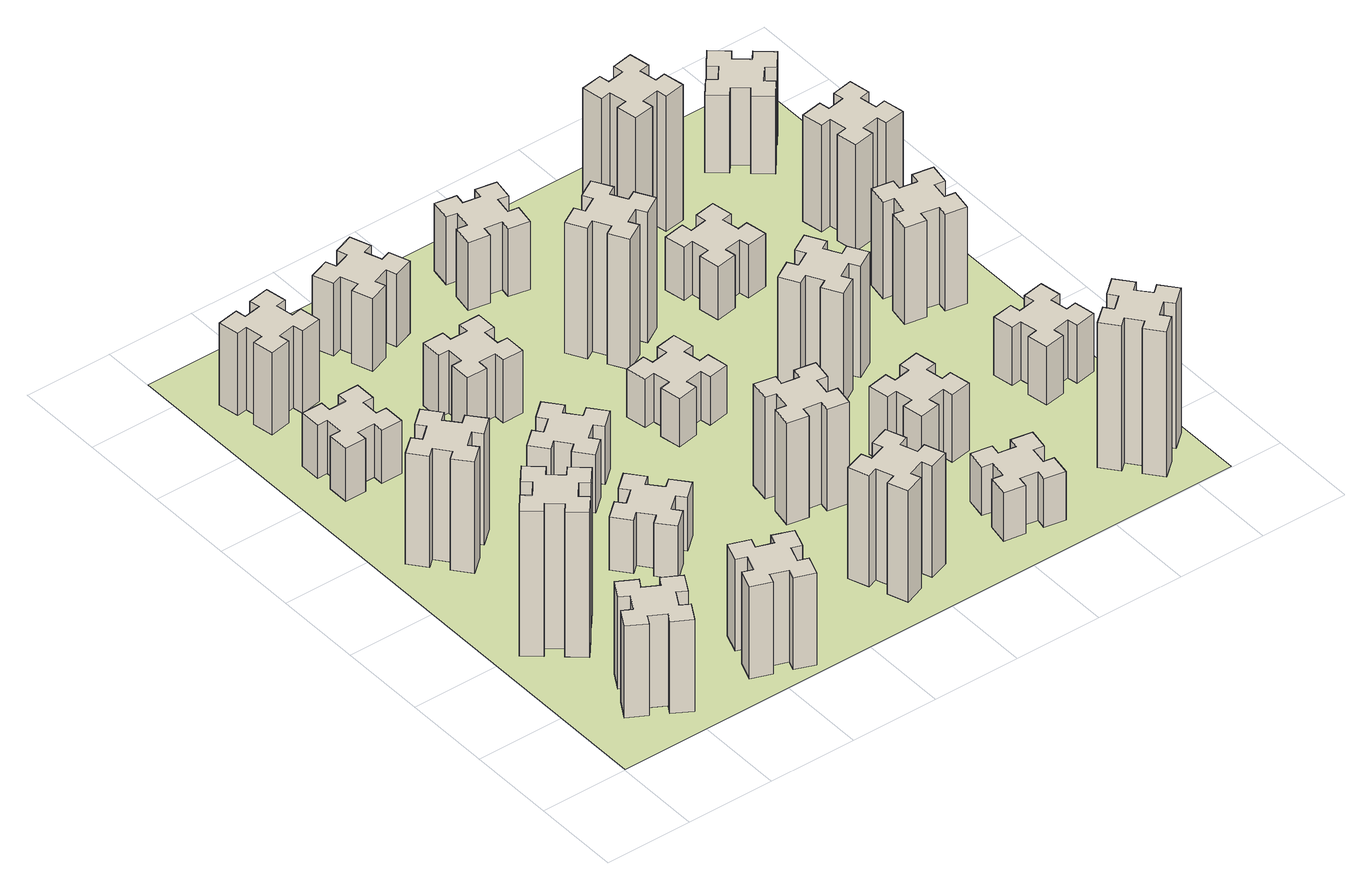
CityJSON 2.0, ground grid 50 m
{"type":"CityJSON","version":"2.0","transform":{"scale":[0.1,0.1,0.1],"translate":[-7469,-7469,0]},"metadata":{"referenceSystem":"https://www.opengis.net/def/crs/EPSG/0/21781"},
"CityObjects":{
"building1":{"type":"Building","attributes":{"class":"1000","function":"1000","usage":"1000","yearOfConstruction":2016,"roofType":"1000","measuredHeight":57,"storeysAboveGround":30,"storeysBelowGround":0},"geometry":[{"type":"Solid","lod":"1","boundaries":[[[[0,1,2,3,4,5,6,7,8,9,10,11,12,13,14,15,16,17,18,19]],[[17,16,20,21]],[[16,15,22,20]],[[15,14,23,22]],[[14,13,24,23]],[[13,12,25,24]],[[12,11,26,25]],[[11,10,27,26]],[[10,9,28,27]],[[9,8,29,28]],[[8,7,30,29]],[[7,6,31,30]],[[6,5,32,31]],[[5,4,33,32]],[[4,3,34,33]],[[3,2,35,34]],[[2,1,36,35]],[[1,0,37,36]],[[0,19,38,37]],[[19,18,39,38]],[[18,17,21,39]],[[24,25,26,27,28,29,30,31,32,33,34,35,36,37,38,39,21,20,22,23]]]]}]},
"building2":{"type":"Building","attributes":{"class":"1000","function":"1000","usage":"1000","yearOfConstruction":2016,"roofType":"1000","measuredHeight":90,"storeysAboveGround":30,"storeysBelowGround":0},"geometry":[{"type":"Solid","lod":"1","boundaries":[[[[40,41,42,43,44,45,46,47,48,49,50,51,52,53,54,55,56,57,58,59]],[[57,56,60,61]],[[56,55,62,60]],[[55,54,63,62]],[[54,53,64,63]],[[53,52,65,64]],[[52,51,66,65]],[[51,50,67,66]],[[50,49,68,67]],[[49,48,69,68]],[[48,47,70,69]],[[47,46,71,70]],[[46,45,72,71]],[[45,44,73,72]],[[44,43,74,73]],[[43,42,75,74]],[[42,41,76,75]],[[41,40,77,76]],[[40,59,78,77]],[[59,58,79,78]],[[58,57,61,79]],[[64,65,66,67,68,69,70,71,72,73,74,75,76,77,78,79,61,60,62,63]]]]}]},
"building3":{"type":"Building","attributes":{"class":"1000","function":"1000","usage":"1000","yearOfConstruction":2016,"roofType":"1000","measuredHeight":69,"storeysAboveGround":30,"storeysBelowGround":0},"geometry":[{"type":"Solid","lod":"1","boundaries":[[[[80,81,82,83,84,85,86,87,88,89,90,91,92,93,94,95,96,97,98,99]],[[97,96,100,101]],[[96,95,102,100]],[[95,94,103,102]],[[94,93,104,103]],[[93,92,105,104]],[[92,91,106,105]],[[91,90,107,106]],[[90,89,108,107]],[[89,88,109,108]],[[88,87,110,109]],[[87,86,111,110]],[[86,85,112,111]],[[85,84,113,112]],[[84,83,114,113]],[[83,82,115,114]],[[82,81,116,115]],[[81,80,117,116]],[[80,99,118,117]],[[99,98,119,118]],[[98,97,101,119]],[[104,105,106,107,108,109,110,111,112,113,114,115,116,117,118,119,101,100,102,103]]]]}]},
"building4":{"type":"Building","attributes":{"class":"1000","function":"1000","usage":"1000","yearOfConstruction":2016,"roofType":"1000","measuredHeight":33,"storeysAboveGround":30,"storeysBelowGround":0},"geometry":[{"type":"Solid","lod":"1","boundaries":[[[[120,121,122,123,124,125,126,127,128,129,130,131,132,133,134,135,136,137,138,139]],[[137,136,140,141]],[[136,135,142,140]],[[135,134,143,142]],[[134,133,144,143]],[[133,132,145,144]],[[132,131,146,145]],[[131,130,147,146]],[[130,129,148,147]],[[129,128,149,148]],[[128,127,150,149]],[[127,126,151,150]],[[126,125,152,151]],[[125,124,153,152]],[[124,123,154,153]],[[123,122,155,154]],[[122,121,156,155]],[[121,120,157,156]],[[120,139,158,157]],[[139,138,159,158]],[[138,137,141,159]],[[144,145,146,147,148,149,150,151,152,153,154,155,156,157,158,159,141,140,142,143]]]]}]},
"building5":{"type":"Building","attributes":{"class":"1000","function":"1000","usage":"1000","yearOfConstruction":2016,"roofType":"1000","measuredHeight":57,"storeysAboveGround":30,"storeysBelowGround":0},"geometry":[{"type":"Solid","lod":"1","boundaries":[[[[160,161,162,163,164,165,166,167,168,169,170,171,172,173,174,175,176,177,178,179]],[[177,176,180,181]],[[176,175,182,180]],[[175,174,183,182]],[[174,173,184,183]],[[173,172,185,184]],[[172,171,186,185]],[[171,170,187,186]],[[170,169,188,187]],[[169,168,189,188]],[[168,167,190,189]],[[167,166,191,190]],[[166,165,192,191]],[[165,164,193,192]],[[164,163,194,193]],[[163,162,195,194]],[[162,161,196,195]],[[161,160,197,196]],[[160,179,198,197]],[[179,178,199,198]],[[178,177,181,199]],[[184,185,186,187,188,189,190,191,192,193,194,195,196,197,198,199,181,180,182,183]]]]}]},
"building6":{"type":"Building","attributes":{"class":"1000","function":"1000","usage":"1000","yearOfConstruction":2016,"roofType":"1000","measuredHeight":51,"storeysAboveGround":30,"storeysBelowGround":0},"geometry":[{"type":"Solid","lod":"1","boundaries":[[[[200,201,202,203,204,205,206,207,208,209,210,211,212,213,214,215,216,217,218,219]],[[217,216,220,221]],[[216,215,222,220]],[[215,214,223,222]],[[214,213,224,223]],[[213,212,225,224]],[[212,211,226,225]],[[211,210,227,226]],[[210,209,228,227]],[[209,208,229,228]],[[208,207,230,229]],[[207,206,231,230]],[[206,205,232,231]],[[205,204,233,232]],[[204,203,234,233]],[[203,202,235,234]],[[202,201,236,235]],[[201,200,237,236]],[[200,219,238,237]],[[219,218,239,238]],[[218,217,221,239]],[[224,225,226,227,228,229,230,231,232,233,234,235,236,237,238,239,221,220,222,223]]]]}]},
"building7":{"type":"Building","attributes":{"class":"1000","function":"1000","usage":"1000","yearOfConstruction":2016,"roofType":"1000","measuredHeight":33,"storeysAboveGround":30,"storeysBelowGround":0},"geometry":[{"type":"Solid","lod":"1","boundaries":[[[[240,241,242,243,244,245,246,247,248,249,250,251,252,253,254,255,256,257,258,259]],[[257,256,260,261]],[[256,255,262,260]],[[255,254,263,262]],[[254,253,264,263]],[[253,252,265,264]],[[252,251,266,265]],[[251,250,267,266]],[[250,249,268,267]],[[249,248,269,268]],[[248,247,270,269]],[[247,246,271,270]],[[246,245,272,271]],[[245,244,273,272]],[[244,243,274,273]],[[243,242,275,274]],[[242,241,276,275]],[[241,240,277,276]],[[240,259,278,277]],[[259,258,279,278]],[[258,257,261,279]],[[264,265,266,267,268,269,270,271,272,273,274,275,276,277,278,279,261,260,262,263]]]]}]},
"building8":{"type":"Building","attributes":{"class":"1000","function":"1000","usage":"1000","yearOfConstruction":2016,"roofType":"1000","measuredHeight":36,"storeysAboveGround":30,"storeysBelowGround":0},"geometry":[{"type":"Solid","lod":"1","boundaries":[[[[280,281,282,283,284,285,286,287,288,289,290,291,292,293,294,295,296,297,298,299]],[[297,296,300,301]],[[296,295,302,300]],[[295,294,303,302]],[[294,293,304,303]],[[293,292,305,304]],[[292,291,306,305]],[[291,290,307,306]],[[290,289,308,307]],[[289,288,309,308]],[[288,287,310,309]],[[287,286,311,310]],[[286,285,312,311]],[[285,284,313,312]],[[284,283,314,313]],[[283,282,315,314]],[[282,281,316,315]],[[281,280,317,316]],[[280,299,318,317]],[[299,298,319,318]],[[298,297,301,319]],[[304,305,306,307,308,309,310,311,312,313,314,315,316,317,318,319,301,300,302,303]]]]}]},
"building9":{"type":"Building","attributes":{"class":"1000","function":"1000","usage":"1000","yearOfConstruction":2016,"roofType":"1000","measuredHeight":39,"storeysAboveGround":30,"storeysBelowGround":0},"geometry":[{"type":"Solid","lod":"1","boundaries":[[[[320,321,322,323,324,325,326,327,328,329,330,331,332,333,334,335,336,337,338,339]],[[337,336,340,341]],[[336,335,342,340]],[[335,334,343,342]],[[334,333,344,343]],[[333,332,345,344]],[[332,331,346,345]],[[331,330,347,346]],[[330,329,348,347]],[[329,328,349,348]],[[328,327,350,349]],[[327,326,351,350]],[[326,325,352,351]],[[325,324,353,352]],[[324,323,354,353]],[[323,322,355,354]],[[322,321,356,355]],[[321,320,357,356]],[[320,339,358,357]],[[339,338,359,358]],[[338,337,341,359]],[[344,345,346,347,348,349,350,351,352,353,354,355,356,357,358,359,341,340,342,343]]]]}]},
"building10":{"type":"Building","attributes":{"class":"1000","function":"1000","usage":"1000","yearOfConstruction":2016,"roofType":"1000","measuredHeight":45,"storeysAboveGround":30,"storeysBelowGround":0},"geometry":[{"type":"Solid","lod":"1","boundaries":[[[[360,361,362,363,364,365,366,367,368,369,370,371,372,373,374,375,376,377,378,379]],[[377,376,380,381]],[[376,375,382,380]],[[375,374,383,382]],[[374,373,384,383]],[[373,372,385,384]],[[372,371,386,385]],[[371,370,387,386]],[[370,369,388,387]],[[369,368,389,388]],[[368,367,390,389]],[[367,366,391,390]],[[366,365,392,391]],[[365,364,393,392]],[[364,363,394,393]],[[363,362,395,394]],[[362,361,396,395]],[[361,360,397,396]],[[360,379,398,397]],[[379,378,399,398]],[[378,377,381,399]],[[384,385,386,387,388,389,390,391,392,393,394,395,396,397,398,399,381,380,382,383]]]]}]},
"building11":{"type":"Building","attributes":{"class":"1000","function":"1000","usage":"1000","yearOfConstruction":2016,"roofType":"1000","measuredHeight":69,"storeysAboveGround":30,"storeysBelowGround":0},"geometry":[{"type":"Solid","lod":"1","boundaries":[[[[400,401,402,403,404,405,406,407,408,409,410,411,412,413,414,415,416,417,418,419]],[[417,416,420,421]],[[416,415,422,420]],[[415,414,423,422]],[[414,413,424,423]],[[413,412,425,424]],[[412,411,426,425]],[[411,410,427,426]],[[410,409,428,427]],[[409,408,429,428]],[[408,407,430,429]],[[407,406,431,430]],[[406,405,432,431]],[[405,404,433,432]],[[404,403,434,433]],[[403,402,435,434]],[[402,401,436,435]],[[401,400,437,436]],[[400,419,438,437]],[[419,418,439,438]],[[418,417,421,439]],[[424,425,426,427,428,429,430,431,432,433,434,435,436,437,438,439,421,420,422,423]]]]}]},
"building12":{"type":"Building","attributes":{"class":"1000","function":"1000","usage":"1000","yearOfConstruction":2016,"roofType":"1000","measuredHeight":63,"storeysAboveGround":30,"storeysBelowGround":0},"geometry":[{"type":"Solid","lod":"1","boundaries":[[[[440,441,442,443,444,445,446,447,448,449,450,451,452,453,454,455,456,457,458,459]],[[457,456,460,461]],[[456,455,462,460]],[[455,454,463,462]],[[454,453,464,463]],[[453,452,465,464]],[[452,451,466,465]],[[451,450,467,466]],[[450,449,468,467]],[[449,448,469,468]],[[448,447,470,469]],[[447,446,471,470]],[[446,445,472,471]],[[445,444,473,472]],[[444,443,474,473]],[[443,442,475,474]],[[442,441,476,475]],[[441,440,477,476]],[[440,459,478,477]],[[459,458,479,478]],[[458,457,461,479]],[[464,465,466,467,468,469,470,471,472,473,474,475,476,477,478,479,461,460,462,463]]]]}]},
"building13":{"type":"Building","attributes":{"class":"1000","function":"1000","usage":"1000","yearOfConstruction":2016,"roofType":"1000","measuredHeight":30,"storeysAboveGround":30,"storeysBelowGround":0},"geometry":[{"type":"Solid","lod":"1","boundaries":[[[[480,481,482,483,484,485,486,487,488,489,490,491,492,493,494,495,496,497,498,499]],[[497,496,500,501]],[[496,495,502,500]],[[495,494,503,502]],[[494,493,504,503]],[[493,492,505,504]],[[492,491,506,505]],[[491,490,507,506]],[[490,489,508,507]],[[489,488,509,508]],[[488,487,510,509]],[[487,486,511,510]],[[486,485,512,511]],[[485,484,513,512]],[[484,483,514,513]],[[483,482,515,514]],[[482,481,516,515]],[[481,480,517,516]],[[480,499,518,517]],[[499,498,519,518]],[[498,497,501,519]],[[504,505,506,507,508,509,510,511,512,513,514,515,516,517,518,519,501,500,502,503]]]]}]},
"building14":{"type":"Building","attributes":{"class":"1000","function":"1000","usage":"1000","yearOfConstruction":2016,"roofType":"1000","measuredHeight":81,"storeysAboveGround":30,"storeysBelowGround":0},"geometry":[{"type":"Solid","lod":"1","boundaries":[[[[520,521,522,523,524,525,526,527,528,529,530,531,532,533,534,535,536,537,538,539]],[[537,536,540,541]],[[536,535,542,540]],[[535,534,543,542]],[[534,533,544,543]],[[533,532,545,544]],[[532,531,546,545]],[[531,530,547,546]],[[530,529,548,547]],[[529,528,549,548]],[[528,527,550,549]],[[527,526,551,550]],[[526,525,552,551]],[[525,524,553,552]],[[524,523,554,553]],[[523,522,555,554]],[[522,521,556,555]],[[521,520,557,556]],[[520,539,558,557]],[[539,538,559,558]],[[538,537,541,559]],[[544,545,546,547,548,549,550,551,552,553,554,555,556,557,558,559,541,540,542,543]]]]}]},
"building15":{"type":"Building","attributes":{"class":"1000","function":"1000","usage":"1000","yearOfConstruction":2016,"roofType":"1000","measuredHeight":42,"storeysAboveGround":30,"storeysBelowGround":0},"geometry":[{"type":"Solid","lod":"1","boundaries":[[[[560,561,562,563,564,565,566,567,568,569,570,571,572,573,574,575,576,577,578,579]],[[577,576,580,581]],[[576,575,582,580]],[[575,574,583,582]],[[574,573,584,583]],[[573,572,585,584]],[[572,571,586,585]],[[571,570,587,586]],[[570,569,588,587]],[[569,568,589,588]],[[568,567,590,589]],[[567,566,591,590]],[[566,565,592,591]],[[565,564,593,592]],[[564,563,594,593]],[[563,562,595,594]],[[562,561,596,595]],[[561,560,597,596]],[[560,579,598,597]],[[579,578,599,598]],[[578,577,581,599]],[[584,585,586,587,588,589,590,591,592,593,594,595,596,597,598,599,581,580,582,583]]]]}]},
"building16":{"type":"Building","attributes":{"class":"1000","function":"1000","usage":"1000","yearOfConstruction":2016,"roofType":"1000","measuredHeight":30,"storeysAboveGround":30,"storeysBelowGround":0},"geometry":[{"type":"Solid","lod":"1","boundaries":[[[[600,601,602,603,604,605,606,607,608,609,610,611,612,613,614,615,616,617,618,619]],[[617,616,620,621]],[[616,615,622,620]],[[615,614,623,622]],[[614,613,624,623]],[[613,612,625,624]],[[612,611,626,625]],[[611,610,627,626]],[[610,609,628,627]],[[609,608,629,628]],[[608,607,630,629]],[[607,606,631,630]],[[606,605,632,631]],[[605,604,633,632]],[[604,603,634,633]],[[603,602,635,634]],[[602,601,636,635]],[[601,600,637,636]],[[600,619,638,637]],[[619,618,639,638]],[[618,617,621,639]],[[624,625,626,627,628,629,630,631,632,633,634,635,636,637,638,639,621,620,622,623]]]]}]},
"building17":{"type":"Building","attributes":{"class":"1000","function":"1000","usage":"1000","yearOfConstruction":2016,"roofType":"1000","measuredHeight":42,"storeysAboveGround":30,"storeysBelowGround":0},"geometry":[{"type":"Solid","lod":"1","boundaries":[[[[640,641,642,643,644,645,646,647,648,649,650,651,652,653,654,655,656,657,658,659]],[[657,656,660,661]],[[656,655,662,660]],[[655,654,663,662]],[[654,653,664,663]],[[653,652,665,664]],[[652,651,666,665]],[[651,650,667,666]],[[650,649,668,667]],[[649,648,669,668]],[[648,647,670,669]],[[647,646,671,670]],[[646,645,672,671]],[[645,644,673,672]],[[644,643,674,673]],[[643,642,675,674]],[[642,641,676,675]],[[641,640,677,676]],[[640,659,678,677]],[[659,658,679,678]],[[658,657,661,679]],[[664,665,666,667,668,669,670,671,672,673,674,675,676,677,678,679,661,660,662,663]]]]}]},
"building18":{"type":"Building","attributes":{"class":"1000","function":"1000","usage":"1000","yearOfConstruction":2016,"roofType":"1000","measuredHeight":69,"storeysAboveGround":30,"storeysBelowGround":0},"geometry":[{"type":"Solid","lod":"1","boundaries":[[[[680,681,682,683,684,685,686,687,688,689,690,691,692,693,694,695,696,697,698,699]],[[697,696,700,701]],[[696,695,702,700]],[[695,694,703,702]],[[694,693,704,703]],[[693,692,705,704]],[[692,691,706,705]],[[691,690,707,706]],[[690,689,708,707]],[[689,688,709,708]],[[688,687,710,709]],[[687,686,711,710]],[[686,685,712,711]],[[685,684,713,712]],[[684,683,714,713]],[[683,682,715,714]],[[682,681,716,715]],[[681,680,717,716]],[[680,699,718,717]],[[699,698,719,718]],[[698,697,701,719]],[[704,705,706,707,708,709,710,711,712,713,714,715,716,717,718,719,701,700,702,703]]]]}]},
"building19":{"type":"Building","attributes":{"class":"1000","function":"1000","usage":"1000","yearOfConstruction":2016,"roofType":"1000","measuredHeight":33,"storeysAboveGround":30,"storeysBelowGround":0},"geometry":[{"type":"Solid","lod":"1","boundaries":[[[[720,721,722,723,724,725,726,727,728,729,730,731,732,733,734,735,736,737,738,739]],[[737,736,740,741]],[[736,735,742,740]],[[735,734,743,742]],[[734,733,744,743]],[[733,732,745,744]],[[732,731,746,745]],[[731,730,747,746]],[[730,729,748,747]],[[729,728,749,748]],[[728,727,750,749]],[[727,726,751,750]],[[726,725,752,751]],[[725,724,753,752]],[[724,723,754,753]],[[723,722,755,754]],[[722,721,756,755]],[[721,720,757,756]],[[720,739,758,757]],[[739,738,759,758]],[[738,737,741,759]],[[744,745,746,747,748,749,750,751,752,753,754,755,756,757,758,759,741,740,742,743]]]]}]},
"building20":{"type":"Building","attributes":{"class":"1000","function":"1000","usage":"1000","yearOfConstruction":2016,"roofType":"1000","measuredHeight":90,"storeysAboveGround":30,"storeysBelowGround":0},"geometry":[{"type":"Solid","lod":"1","boundaries":[[[[760,761,762,763,764,765,766,767,768,769,770,771,772,773,774,775,776,777,778,779]],[[777,776,780,781]],[[776,775,782,780]],[[775,774,783,782]],[[774,773,784,783]],[[773,772,785,784]],[[772,771,786,785]],[[771,770,787,786]],[[770,769,788,787]],[[769,768,789,788]],[[768,767,790,789]],[[767,766,791,790]],[[766,765,792,791]],[[765,764,793,792]],[[764,763,794,793]],[[763,762,795,794]],[[762,761,796,795]],[[761,760,797,796]],[[760,779,798,797]],[[779,778,799,798]],[[778,777,781,799]],[[784,785,786,787,788,789,790,791,792,793,794,795,796,797,798,799,781,780,782,783]]]]}]},
"building21":{"type":"Building","attributes":{"class":"1000","function":"1000","usage":"1000","yearOfConstruction":2016,"roofType":"1000","measuredHeight":84,"storeysAboveGround":30,"storeysBelowGround":0},"geometry":[{"type":"Solid","lod":"1","boundaries":[[[[800,801,802,803,804,805,806,807,808,809,810,811,812,813,814,815,816,817,818,819]],[[817,816,820,821]],[[816,815,822,820]],[[815,814,823,822]],[[814,813,824,823]],[[813,812,825,824]],[[812,811,826,825]],[[811,810,827,826]],[[810,809,828,827]],[[809,808,829,828]],[[808,807,830,829]],[[807,806,831,830]],[[806,805,832,831]],[[805,804,833,832]],[[804,803,834,833]],[[803,802,835,834]],[[802,801,836,835]],[[801,800,837,836]],[[800,819,838,837]],[[819,818,839,838]],[[818,817,821,839]],[[824,825,826,827,828,829,830,831,832,833,834,835,836,837,838,839,821,820,822,823]]]]}]},
"building22":{"type":"Building","attributes":{"class":"1000","function":"1000","usage":"1000","yearOfConstruction":2016,"roofType":"1000","measuredHeight":36,"storeysAboveGround":30,"storeysBelowGround":0},"geometry":[{"type":"Solid","lod":"1","boundaries":[[[[840,841,842,843,844,845,846,847,848,849,850,851,852,853,854,855,856,857,858,859]],[[857,856,860,861]],[[856,855,862,860]],[[855,854,863,862]],[[854,853,864,863]],[[853,852,865,864]],[[852,851,866,865]],[[851,850,867,866]],[[850,849,868,867]],[[849,848,869,868]],[[848,847,870,869]],[[847,846,871,870]],[[846,845,872,871]],[[845,844,873,872]],[[844,843,874,873]],[[843,842,875,874]],[[842,841,876,875]],[[841,840,877,876]],[[840,859,878,877]],[[859,858,879,878]],[[858,857,861,879]],[[864,865,866,867,868,869,870,871,872,873,874,875,876,877,878,879,861,860,862,863]]]]}]},
"building23":{"type":"Building","attributes":{"class":"1000","function":"1000","usage":"1000","yearOfConstruction":2016,"roofType":"1000","measuredHeight":60,"storeysAboveGround":30,"storeysBelowGround":0},"geometry":[{"type":"Solid","lod":"1","boundaries":[[[[880,881,882,883,884,885,886,887,888,889,890,891,892,893,894,895,896,897,898,899]],[[897,896,900,901]],[[896,895,902,900]],[[895,894,903,902]],[[894,893,904,903]],[[893,892,905,904]],[[892,891,906,905]],[[891,890,907,906]],[[890,889,908,907]],[[889,888,909,908]],[[888,887,910,909]],[[887,886,911,910]],[[886,885,912,911]],[[885,884,913,912]],[[884,883,914,913]],[[883,882,915,914]],[[882,881,916,915]],[[881,880,917,916]],[[880,899,918,917]],[[899,898,919,918]],[[898,897,901,919]],[[904,905,906,907,908,909,910,911,912,913,914,915,916,917,918,919,901,900,902,903]]]]}]},
"building24":{"type":"Building","attributes":{"class":"1000","function":"1000","usage":"1000","yearOfConstruction":2016,"roofType":"1000","measuredHeight":66,"storeysAboveGround":30,"storeysBelowGround":0},"geometry":[{"type":"Solid","lod":"1","boundaries":[[[[920,921,922,923,924,925,926,927,928,929,930,931,932,933,934,935,936,937,938,939]],[[937,936,940,941]],[[936,935,942,940]],[[935,934,943,942]],[[934,933,944,943]],[[933,932,945,944]],[[932,931,946,945]],[[931,930,947,946]],[[930,929,948,947]],[[929,928,949,948]],[[928,927,950,949]],[[927,926,951,950]],[[926,925,952,951]],[[925,924,953,952]],[[924,923,954,953]],[[923,922,955,954]],[[922,921,956,955]],[[921,920,957,956]],[[920,939,958,957]],[[939,938,959,958]],[[938,937,941,959]],[[944,945,946,947,948,949,950,951,952,953,954,955,956,957,958,959,941,940,942,943]]]]}]},
"building25":{"type":"Building","attributes":{"class":"1000","function":"1000","usage":"1000","yearOfConstruction":2016,"roofType":"1000","measuredHeight":48,"storeysAboveGround":30,"storeysBelowGround":0},"geometry":[{"type":"Solid","lod":"1","boundaries":[[[[960,961,962,963,964,965,966,967,968,969,970,971,972,973,974,975,976,977,978,979]],[[977,976,980,981]],[[976,975,982,980]],[[975,974,983,982]],[[974,973,984,983]],[[973,972,985,984]],[[972,971,986,985]],[[971,970,987,986]],[[970,969,988,987]],[[969,968,989,988]],[[968,967,990,989]],[[967,966,991,990]],[[966,965,992,991]],[[965,964,993,992]],[[964,963,994,993]],[[963,962,995,994]],[[962,961,996,995]],[[961,960,997,996]],[[960,979,998,997]],[[979,978,999,998]],[[978,977,981,999]],[[984,985,986,987,988,989,990,991,992,993,994,995,996,997,998,999,981,980,982,983]]]]}]},
"landuse1":{"type":"LandUse","attributes":{"name":"plot1","function":"1010"},"geometry":[{"type":"MultiSurface","lod":"1","boundaries":[[[1000,1001,1002,1003]]]}]}
},
"vertices":[
[377,305,0],[464,255,0],[434,203,0],[538,143,0],[598,247,0],[546,277,0],[596,364,0],[648,334,0],[708,438,0],[604,498,0],[574,446,0],[487,496,0],[517,548,0],[413,608,0],[353,504,0],[405,474,0],[355,387,0],[303,417,0],[243,313,0],[347,253,0],[355,387,570],[303,417,570],[405,474,570],[353,504,570],[413,608,570],[517,548,570],[487,496,570],[574,446,570],[604,498,570],[708,438,570],[648,334,570],[596,364,570],[546,277,570],[598,247,570],[538,143,570],[434,203,570],[464,255,570],[377,305,570],[347,253,570],[243,313,570],
[484,1067,0],[408,1132,0],[446,1178,0],[354,1255,0],[277,1163,0],[323,1124,0],[259,1048,0],[213,1086,0],[136,994,0],[228,917,0],[266,963,0],[343,899,0],[304,853,0],[396,776,0],[473,868,0],[427,906,0],[492,983,0],[538,944,0],[615,1036,0],[523,1113,0],[492,983,900],[538,944,900],[427,906,900],[473,868,900],[396,776,900],[304,853,900],[343,899,900],[266,963,900],[228,917,900],[136,994,900],[213,1086,900],[259,1048,900],[323,1124,900],[277,1163,900],[354,1255,900],[446,1178,900],[408,1132,900],[484,1067,900],[523,1113,900],[615,1036,900],
[492,1888,0],[427,1964,0],[473,2003,0],[396,2095,0],[304,2018,0],[343,1972,0],[266,1907,0],[228,1953,0],[136,1876,0],[213,1784,0],[259,1823,0],[323,1746,0],[277,1708,0],[354,1616,0],[446,1693,0],[408,1739,0],[484,1803,0],[523,1757,0],[615,1834,0],[538,1926,0],[484,1803,690],[523,1757,690],[408,1739,690],[446,1693,690],[354,1616,690],[277,1708,690],[323,1746,690],[259,1823,690],[213,1784,690],[136,1876,690],[228,1953,690],[266,1907,690],[343,1972,690],[304,2018,690],[396,2095,690],[473,2003,690],[427,1964,690],[492,1888,690],[538,1926,690],[615,1834,690],
[485,2545,0],[485,2645,0],[545,2645,0],[545,2765,0],[425,2765,0],[425,2705,0],[325,2705,0],[325,2765,0],[205,2765,0],[205,2645,0],[265,2645,0],[265,2545,0],[205,2545,0],[205,2425,0],[325,2425,0],[325,2485,0],[425,2485,0],[425,2425,0],[545,2425,0],[545,2545,0],[425,2485,330],[425,2425,330],[325,2485,330],[325,2425,330],[205,2425,330],[205,2545,330],[265,2545,330],[265,2645,330],[205,2645,330],[205,2765,330],[325,2765,330],[325,2705,330],[425,2705,330],[425,2765,330],[545,2765,330],[545,2645,330],[485,2645,330],[485,2545,330],[545,2545,330],[545,2425,330],
[1029,360,0],[995,266,0],[939,287,0],[897,174,0],[1010,133,0],[1031,189,0],[1125,155,0],[1104,99,0],[1217,57,0],[1258,170,0],[1202,191,0],[1236,285,0],[1292,264,0],[1333,377,0],[1220,418,0],[1200,362,0],[1106,396,0],[1127,452,0],[1014,493,0],[973,380,0],[1106,396,570],[1127,452,570],[1200,362,570],[1220,418,570],[1333,377,570],[1292,264,570],[1236,285,570],[1202,191,570],[1258,170,570],[1217,57,570],[1104,99,570],[1125,155,570],[1031,189,570],[1010,133,570],[897,174,570],[939,287,570],[995,266,570],[1029,360,570],[973,380,570],[1014,493,570],
[258,3265,0],[276,3167,0],[217,3157,0],[237,3038,0],[356,3059,0],[345,3118,0],[444,3136,0],[454,3077,0],[572,3097,0],[551,3216,0],[492,3205,0],[475,3304,0],[534,3314,0],[513,3432,0],[395,3411,0],[405,3352,0],[307,3335,0],[297,3394,0],[178,3373,0],[199,3255,0],[307,3335,510],[297,3394,510],[405,3352,510],[395,3411,510],[513,3432,510],[534,3314,510],[475,3304,510],[492,3205,510],[551,3216,510],[572,3097,510],[454,3077,510],[444,3136,510],[345,3118,510],[356,3059,510],[237,3038,510],[217,3157,510],[276,3167,510],[258,3265,510],[199,3255,510],[178,3373,510],
[1083,1332,0],[1006,1267,0],[968,1313,0],[876,1236,0],[953,1144,0],[999,1183,0],[1063,1106,0],[1017,1068,0],[1094,976,0],[1186,1053,0],[1148,1099,0],[1224,1163,0],[1263,1117,0],[1355,1194,0],[1278,1286,0],[1232,1248,0],[1167,1324,0],[1213,1363,0],[1136,1455,0],[1044,1378,0],[1167,1324,330],[1213,1363,330],[1232,1248,330],[1278,1286,330],[1355,1194,330],[1263,1117,330],[1224,1163,330],[1148,1099,330],[1186,1053,330],[1094,976,330],[1017,1068,330],[1063,1106,330],[999,1183,330],[953,1144,330],[876,1236,330],[968,1313,330],[1006,1267,330],[1083,1332,330],[1044,1378,330],[1136,1455,330],
[1083,1972,0],[1006,1907,0],[968,1953,0],[876,1876,0],[953,1784,0],[999,1823,0],[1063,1746,0],[1017,1708,0],[1094,1616,0],[1186,1693,0],[1148,1739,0],[1224,1803,0],[1263,1757,0],[1355,1834,0],[1278,1926,0],[1232,1888,0],[1167,1964,0],[1213,2003,0],[1136,2095,0],[1044,2018,0],[1167,1964,360],[1213,2003,360],[1232,1888,360],[1278,1926,360],[1355,1834,360],[1263,1757,360],[1224,1803,360],[1148,1739,360],[1186,1693,360],[1094,1616,360],[1017,1708,360],[1063,1746,360],[999,1823,360],[953,1784,360],[876,1876,360],[968,1953,360],[1006,1907,360],[1083,1972,360],[1044,2018,360],[1136,2095,360],
[1005,2645,0],[1005,2545,0],[945,2545,0],[945,2425,0],[1065,2425,0],[1065,2485,0],[1165,2485,0],[1165,2425,0],[1285,2425,0],[1285,2545,0],[1225,2545,0],[1225,2645,0],[1285,2645,0],[1285,2765,0],[1165,2765,0],[1165,2705,0],[1065,2705,0],[1065,2765,0],[945,2765,0],[945,2645,0],[1065,2705,390],[1065,2765,390],[1165,2705,390],[1165,2765,390],[1285,2765,390],[1285,2645,390],[1225,2645,390],[1225,2545,390],[1285,2545,390],[1285,2425,390],[1165,2425,390],[1165,2485,390],[1065,2485,390],[1065,2425,390],[945,2425,390],[945,2545,390],[1005,2545,390],[1005,2645,390],[945,2645,390],[945,2765,390],
[1136,3326,0],[1102,3420,0],[1158,3440,0],[1117,3553,0],[1004,3512,0],[1025,3456,0],[931,3422,0],[910,3478,0],[797,3437,0],[839,3324,0],[895,3345,0],[929,3251,0],[873,3230,0],[914,3117,0],[1027,3159,0],[1006,3215,0],[1100,3249,0],[1120,3193,0],[1233,3234,0],[1192,3347,0],[1100,3249,450],[1120,3193,450],[1006,3215,450],[1027,3159,450],[914,3117,450],[873,3230,450],[929,3251,450],[895,3345,450],[839,3324,450],[797,3437,450],[910,3478,450],[931,3422,450],[1025,3456,450],[1004,3512,450],[1117,3553,450],[1158,3440,450],[1102,3420,450],[1136,3326,450],[1192,3347,450],[1233,3234,450],
[1965,496,0],[1871,462,0],[1850,518,0],[1737,477,0],[1779,364,0],[1835,385,0],[1869,291,0],[1813,270,0],[1854,157,0],[1967,199,0],[1946,255,0],[2040,289,0],[2060,233,0],[2173,274,0],[2132,387,0],[2076,366,0],[2042,460,0],[2098,480,0],[2057,593,0],[1944,552,0],[2042,460,690],[2098,480,690],[2076,366,690],[2132,387,690],[2173,274,690],[2060,233,690],[2040,289,690],[1946,255,690],[1967,199,690],[1854,157,690],[1813,270,690],[1869,291,690],[1835,385,690],[1779,364,690],[1737,477,690],[1850,518,690],[1871,462,690],[1965,496,690],[1944,552,690],[2057,593,690],
[2055,1047,0],[2072,1145,0],[2131,1135,0],[2152,1253,0],[2034,1274,0],[2024,1215,0],[1925,1232,0],[1936,1291,0],[1817,1312,0],[1797,1194,0],[1856,1184,0],[1838,1085,0],[1779,1096,0],[1758,977,0],[1877,957,0],[1887,1016,0],[1985,998,0],[1975,939,0],[2093,918,0],[2114,1037,0],[1985,998,630],[1975,939,630],[1887,1016,630],[1877,957,630],[1758,977,630],[1779,1096,630],[1838,1085,630],[1856,1184,630],[1797,1194,630],[1817,1312,630],[1936,1291,630],[1925,1232,630],[2024,1215,630],[2034,1274,630],[2152,1253,630],[2131,1135,630],[2072,1145,630],[2055,1047,630],[2114,1037,630],[2093,918,630],
[1972,1925,0],[1955,2024,0],[2014,2034,0],[1993,2152,0],[1875,2131,0],[1885,2072,0],[1787,2055,0],[1777,2114,0],[1658,2093,0],[1679,1975,0],[1738,1985,0],[1756,1887,0],[1697,1877,0],[1717,1758,0],[1836,1779,0],[1825,1838,0],[1924,1856,0],[1934,1797,0],[2052,1817,0],[2031,1936,0],[1924,1856,300],[1934,1797,300],[1825,1838,300],[1836,1779,300],[1717,1758,300],[1697,1877,300],[1756,1887,300],[1738,1985,300],[1679,1975,300],[1658,2093,300],[1777,2114,300],[1787,2055,300],[1885,2072,300],[1875,2131,300],[1993,2152,300],[2014,2034,300],[1955,2024,300],[1972,1925,300],[2031,1936,300],[2052,1817,300],
[1967,2475,0],[2054,2525,0],[2084,2473,0],[2188,2533,0],[2128,2637,0],[2076,2607,0],[2026,2694,0],[2078,2724,0],[2018,2828,0],[1914,2768,0],[1944,2716,0],[1857,2666,0],[1827,2718,0],[1723,2658,0],[1783,2554,0],[1835,2584,0],[1885,2497,0],[1833,2467,0],[1893,2363,0],[1997,2423,0],[1885,2497,810],[1833,2467,810],[1835,2584,810],[1783,2554,810],[1723,2658,810],[1827,2718,810],[1857,2666,810],[1944,2716,810],[1914,2768,810],[2018,2828,810],[2078,2724,810],[2026,2694,810],[2076,2607,810],[2128,2637,810],[2188,2533,810],[2084,2473,810],[2054,2525,810],[1967,2475,810],[1997,2423,810],[1893,2363,810],
[1687,3236,0],[1785,3218,0],[1775,3159,0],[1893,3138,0],[1914,3257,0],[1855,3267,0],[1872,3365,0],[1931,3355,0],[1952,3473,0],[1834,3494,0],[1824,3435,0],[1725,3452,0],[1736,3511,0],[1617,3532,0],[1597,3414,0],[1656,3404,0],[1638,3305,0],[1579,3316,0],[1558,3197,0],[1677,3177,0],[1638,3305,420],[1579,3316,420],[1656,3404,420],[1597,3414,420],[1617,3532,420],[1736,3511,420],[1725,3452,420],[1824,3435,420],[1834,3494,420],[1952,3473,420],[1931,3355,420],[1872,3365,420],[1855,3267,420],[1914,3257,420],[1893,3138,420],[1775,3159,420],[1785,3218,420],[1687,3236,420],[1677,3177,420],[1558,3197,420],
[2596,444,0],[2578,345,0],[2519,356,0],[2498,237,0],[2617,217,0],[2627,276,0],[2725,258,0],[2715,199,0],[2833,178,0],[2854,297,0],[2795,307,0],[2812,405,0],[2871,395,0],[2892,513,0],[2774,534,0],[2764,475,0],[2665,492,0],[2676,551,0],[2557,572,0],[2537,454,0],[2665,492,300],[2676,551,300],[2764,475,300],[2774,534,300],[2892,513,300],[2871,395,300],[2812,405,300],[2795,307,300],[2854,297,300],[2833,178,300],[2715,199,300],[2725,258,300],[2627,276,300],[2617,217,300],[2498,237,300],[2519,356,300],[2578,345,300],[2596,444,300],[2537,454,300],[2557,572,300],
[2625,1132,0],[2527,1115,0],[2517,1174,0],[2398,1153,0],[2419,1035,0],[2478,1045,0],[2496,947,0],[2437,937,0],[2457,818,0],[2576,839,0],[2565,898,0],[2664,916,0],[2674,857,0],[2792,877,0],[2771,996,0],[2712,985,0],[2695,1084,0],[2754,1094,0],[2733,1212,0],[2615,1191,0],[2695,1084,420],[2754,1094,420],[2712,985,420],[2771,996,420],[2792,877,420],[2674,857,420],[2664,916,420],[2565,898,420],[2576,839,420],[2457,818,420],[2437,937,420],[2496,947,420],[2478,1045,420],[2419,1035,420],[2398,1153,420],[2517,1174,420],[2527,1115,420],[2625,1132,420],[2615,1191,420],[2733,1212,420],
[2475,1744,0],[2525,1657,0],[2473,1627,0],[2533,1523,0],[2637,1583,0],[2607,1635,0],[2694,1685,0],[2724,1633,0],[2828,1693,0],[2768,1797,0],[2716,1767,0],[2666,1854,0],[2718,1884,0],[2658,1988,0],[2554,1928,0],[2584,1876,0],[2497,1826,0],[2467,1878,0],[2363,1818,0],[2423,1714,0],[2497,1826,690],[2467,1878,690],[2584,1876,690],[2554,1928,690],[2658,1988,690],[2718,1884,690],[2666,1854,690],[2716,1767,690],[2768,1797,690],[2828,1693,690],[2724,1633,690],[2694,1685,690],[2607,1635,690],[2637,1583,690],[2533,1523,690],[2473,1627,690],[2525,1657,690],[2475,1744,690],[2423,1714,690],[2363,1818,690],
[2565,2478,0],[2664,2496,0],[2674,2437,0],[2792,2457,0],[2771,2576,0],[2712,2565,0],[2695,2664,0],[2754,2674,0],[2733,2792,0],[2615,2771,0],[2625,2712,0],[2527,2695,0],[2517,2754,0],[2398,2733,0],[2419,2615,0],[2478,2625,0],[2496,2527,0],[2437,2517,0],[2457,2398,0],[2576,2419,0],[2496,2527,330],[2437,2517,330],[2478,2625,330],[2419,2615,330],[2398,2733,330],[2517,2754,330],[2527,2695,330],[2625,2712,330],[2615,2771,330],[2733,2792,330],[2754,2674,330],[2695,2664,330],[2712,2565,330],[2771,2576,330],[2792,2457,330],[2674,2437,330],[2664,2496,330],[2565,2478,330],[2576,2419,330],[2457,2398,330],
[3468,259,0],[3544,323,0],[3583,277,0],[3675,354,0],[3598,446,0],[3552,408,0],[3487,484,0],[3533,523,0],[3456,615,0],[3364,538,0],[3403,492,0],[3326,427,0],[3288,473,0],[3196,396,0],[3273,304,0],[3319,343,0],[3383,266,0],[3337,228,0],[3414,136,0],[3506,213,0],[3383,266,900],[3337,228,900],[3319,343,900],[3273,304,900],[3196,396,900],[3288,473,900],[3326,427,900],[3403,492,900],[3364,538,900],[3456,615,900],[3533,523,900],[3487,484,900],[3552,408,900],[3598,446,900],[3675,354,900],[3583,277,900],[3544,323,900],[3468,259,900],[3506,213,900],[3414,136,900],
[2478,3265,0],[2496,3167,0],[2437,3157,0],[2457,3038,0],[2576,3059,0],[2565,3118,0],[2664,3136,0],[2674,3077,0],[2792,3097,0],[2771,3216,0],[2712,3205,0],[2695,3304,0],[2754,3314,0],[2733,3432,0],[2615,3411,0],[2625,3352,0],[2527,3335,0],[2517,3394,0],[2398,3373,0],[2419,3255,0],[2527,3335,840],[2517,3394,840],[2625,3352,840],[2615,3411,840],[2733,3432,840],[2754,3314,840],[2695,3304,840],[2712,3205,840],[2771,3216,840],[2792,3097,840],[2674,3077,840],[2664,3136,840],[2565,3118,840],[2576,3059,840],[2457,3038,840],[2437,3157,840],[2496,3167,840],[2478,3265,840],[2419,3255,840],[2398,3373,840],
[3465,1232,0],[3367,1215,0],[3357,1274,0],[3238,1253,0],[3259,1135,0],[3318,1145,0],[3336,1047,0],[3277,1037,0],[3297,918,0],[3416,939,0],[3405,998,0],[3504,1016,0],[3514,957,0],[3632,977,0],[3611,1096,0],[3552,1085,0],[3535,1184,0],[3594,1194,0],[3573,1312,0],[3455,1291,0],[3535,1184,360],[3594,1194,360],[3552,1085,360],[3611,1096,360],[3632,977,360],[3514,957,360],[3504,1016,360],[3405,998,360],[3416,939,360],[3297,918,360],[3277,1037,360],[3336,1047,360],[3318,1145,360],[3259,1135,360],[3238,1253,360],[3357,1274,360],[3367,1215,360],[3465,1232,360],[3455,1291,360],[3573,1312,360],
[3267,1856,0],[3365,1838,0],[3355,1779,0],[3473,1758,0],[3494,1877,0],[3435,1887,0],[3452,1985,0],[3511,1975,0],[3532,2093,0],[3414,2114,0],[3404,2055,0],[3305,2072,0],[3316,2131,0],[3197,2152,0],[3177,2034,0],[3236,2024,0],[3218,1925,0],[3159,1936,0],[3138,1817,0],[3257,1797,0],[3218,1925,600],[3159,1936,600],[3236,2024,600],[3177,2034,600],[3197,2152,600],[3316,2131,600],[3305,2072,600],[3404,2055,600],[3414,2114,600],[3532,2093,600],[3511,1975,600],[3452,1985,600],[3435,1887,600],[3494,1877,600],[3473,1758,600],[3355,1779,600],[3365,1838,600],[3267,1856,600],[3257,1797,600],[3138,1817,600],
[3318,2625,0],[3336,2527,0],[3277,2517,0],[3297,2398,0],[3416,2419,0],[3405,2478,0],[3504,2496,0],[3514,2437,0],[3632,2457,0],[3611,2576,0],[3552,2565,0],[3535,2664,0],[3594,2674,0],[3573,2792,0],[3455,2771,0],[3465,2712,0],[3367,2695,0],[3357,2754,0],[3238,2733,0],[3259,2615,0],[3367,2695,660],[3357,2754,660],[3465,2712,660],[3455,2771,660],[3573,2792,660],[3594,2674,660],[3535,2664,660],[3552,2565,660],[3611,2576,660],[3632,2457,660],[3514,2437,660],[3504,2496,660],[3405,2478,660],[3416,2419,660],[3297,2398,660],[3277,2517,660],[3336,2527,660],[3318,2625,660],[3259,2615,660],[3238,2733,660],
[3444,3387,0],[3368,3452,0],[3406,3498,0],[3314,3575,0],[3237,3483,0],[3283,3444,0],[3219,3368,0],[3173,3406,0],[3096,3314,0],[3188,3237,0],[3226,3283,0],[3303,3219,0],[3264,3173,0],[3356,3096,0],[3433,3188,0],[3387,3226,0],[3452,3303,0],[3498,3264,0],[3575,3356,0],[3483,3433,0],[3452,3303,480],[3498,3264,480],[3387,3226,480],[3433,3188,480],[3356,3096,480],[3264,3173,480],[3303,3219,480],[3226,3283,480],[3188,3237,480],[3096,3314,480],[3173,3406,480],[3219,3368,480],[3283,3444,480],[3237,3483,480],[3314,3575,480],[3406,3498,480],[3368,3452,480],[3444,3387,480],[3483,3433,480],[3575,3356,480],
[5,3705,0],[3705,3705,0],[3705,5,0],[5,5,0]
]}
